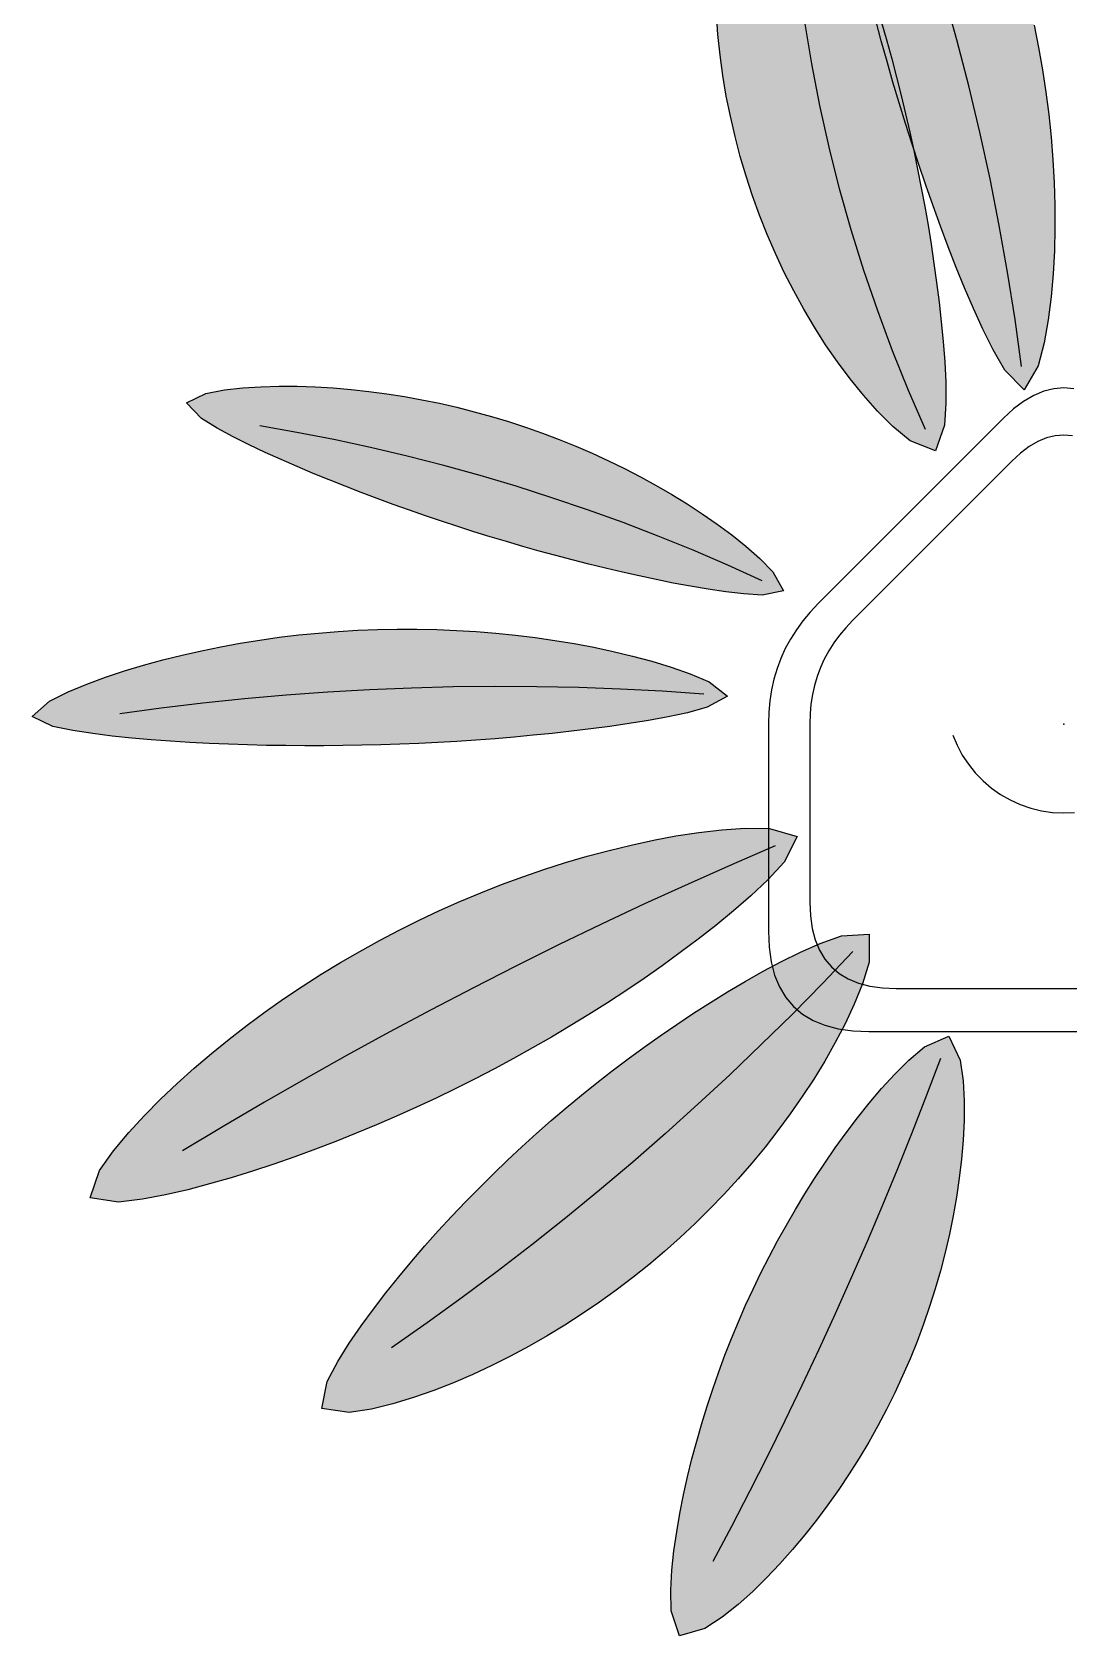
# Model space of a CAD drawing. Header units: millimetres. Extents: x 0 to 11390, y -187 to 7415.
# Drawn here: x 10177 to 10615, y 800 to 1479 of the extents above; entities that cross this region are included whole.
import ezdxf

# ---------------------------------------------------------------- set-up
doc = ezdxf.new("R2010")
doc.units = ezdxf.units.MM
for name, color, linetype, true_color in [('EH-PLANT-FILL', 9, 'Continuous', 0xa6e6bd), ('EH-PLANT-LEAVES', 103, 'Continuous', 0x4dcc7a), ('EH-PLANT-POT', 118, 'Continuous', 0x003b2b), ('EH-PLANT-STEMS', 37, 'Continuous', 0x8c5e36), ('PT Top Right', 96, 'Continuous', 0x007f00)]:
    doc.layers.add(name, color=color, linetype=linetype, true_color=true_color)
doc.layers.add('Furniture Stretch', color=7, linetype='Continuous')

# ---------------------------------------------------------------- blocks, each defined once
blk = doc.blocks.new('EH_PLANT_SPIKY')
at = {"layer": 'EH-PLANT-FILL'}
for points in [[(-16.733, 141.383), (-24.965, 149.713), (-29.957, 158.381), (-34.285, 167.087), (-38.253, 175.802), (-41.98, 184.516), (-45.524, 193.226), (-48.922, 201.93), (-52.192, 210.629), (-55.35, 219.325), (-58.405, 228.018), (-61.362, 236.712), (-64.227, 245.409), (-67.001, 254.111), (-69.688, 262.82), (-72.29, 271.54), (-74.807, 280.272), (-77.241, 289.021), (-79.593, 297.788), (-81.863, 306.576), (-84.052, 315.389), (-86.162, 324.229), (-88.191, 333.099), (-90.141, 342.003), (-92.011, 350.943), (-93.8, 359.922), (-95.508, 368.945), (-97.13, 378.016), (-98.663, 387.14), (-100.1, 396.322), (-101.43, 405.57), (-102.633, 414.896), (-103.681, 424.316), (-104.519, 433.855), (-105.039, 443.564), (-104.962, 453.566), (-101.899, 464.869), (-91.758, 458.927), (-84.733, 451.632), (-78.435, 443.991), (-72.587, 436.13), (-67.079, 428.098), (-61.86, 419.925), (-56.898, 411.626), (-52.177, 403.214), (-47.685, 394.697), (-43.415, 386.082), (-39.364, 377.376), (-35.529, 368.583), (-31.909, 359.708), (-28.504, 350.757), (-25.313, 341.732), (-22.337, 332.638), (-19.577, 323.479), (-17.033, 314.258), (-14.707, 304.981), (-12.599, 295.65), (-10.711, 286.27), (-9.044, 276.843), (-7.6, 267.375), (-6.381, 257.869), (-5.389, 248.327), (-4.628, 238.755), (-4.102, 229.155), (-3.817, 219.53), (-3.784, 209.883), (-4.016, 200.217), (-4.534, 190.533), (-5.373, 180.831), (-6.592, 171.109), (-8.311, 161.358), (-10.833, 151.548)], [(-54.234, 115.61), (-64.973, 119.94), (-72.29, 125.953), (-78.806, 132.404), (-84.825, 139.141), (-90.463, 146.098), (-95.779, 153.24), (-100.804, 160.546), (-105.555, 168), (-110.045, 175.588), (-114.279, 183.302), (-118.261, 191.133), (-121.993, 199.073), (-125.475, 207.114), (-128.708, 215.251), (-131.689, 223.476), (-134.419, 231.783), (-136.896, 240.166), (-139.118, 248.619), (-141.084, 257.134), (-142.792, 265.707), (-144.241, 274.331), (-145.429, 282.998), (-146.353, 291.705), (-147.013, 300.443), (-147.403, 309.207), (-147.522, 317.992), (-147.363, 326.79), (-146.92, 335.596), (-146.182, 344.404), (-145.134, 353.209), (-143.752, 362.005), (-141.998, 370.786), (-139.805, 379.55), (-137.039, 388.292), (-133.36, 397.019), (-125.869, 405.849), (-117.443, 397.995), (-112.652, 390.049), (-108.597, 382.131), (-104.938, 374.249), (-101.541, 366.401), (-98.339, 358.587), (-95.295, 350.801), (-92.385, 343.041), (-89.594, 335.303), (-86.911, 327.583), (-84.33, 319.877), (-81.847, 312.18), (-79.457, 304.489), (-77.157, 296.799), (-74.947, 289.106), (-72.825, 281.406), (-70.788, 273.694), (-68.836, 265.965), (-66.968, 258.216), (-65.182, 250.442), (-63.478, 242.638), (-61.855, 234.8), (-60.312, 226.924), (-58.85, 219.004), (-57.467, 211.036), (-56.166, 203.014), (-54.948, 194.932), (-53.819, 186.784), (-52.784, 178.561), (-51.856, 170.253), (-51.054, 161.846), (-50.409, 153.319), (-49.981, 144.64), (-49.886, 135.745), (-50.43, 126.482)], [(-118.649, 56.424), (-127.588, 54.662), (-135.441, 55.101), (-143.053, 55.978), (-150.528, 57.086), (-157.906, 58.346), (-165.209, 59.718), (-172.45, 61.18), (-179.639, 62.718), (-186.78, 64.324), (-193.88, 65.994), (-200.942, 67.724), (-207.968, 69.511), (-214.963, 71.356), (-221.929, 73.258), (-228.867, 75.216), (-235.781, 77.231), (-242.672, 79.303), (-249.542, 81.433), (-256.395, 83.621), (-263.231, 85.868), (-270.052, 88.175), (-276.862, 90.542), (-283.661, 92.972), (-290.452, 95.465), (-297.237, 98.023), (-304.016, 100.648), (-310.793, 103.345), (-317.568, 106.117), (-324.342, 108.972), (-331.115, 111.92), (-337.888, 114.977), (-344.658, 118.169), (-351.421, 121.541), (-358.164, 125.181), (-364.854, 129.318), (-371.173, 135.88), (-362.96, 139.899), (-355.139, 141.383), (-347.391, 142.261), (-339.683, 142.762), (-332.005, 142.974), (-324.352, 142.943), (-316.724, 142.695), (-309.121, 142.245), (-301.544, 141.605), (-293.995, 140.782), (-286.475, 139.779), (-278.989, 138.602), (-271.537, 137.253), (-264.122, 135.733), (-256.748, 134.045), (-249.417, 132.189), (-242.132, 130.167), (-234.896, 127.981), (-227.712, 125.63), (-220.581, 123.116), (-213.509, 120.439), (-206.497, 117.601), (-199.548, 114.601), (-192.666, 111.441), (-185.854, 108.119), (-179.115, 104.635), (-172.455, 100.987), (-165.876, 97.173), (-159.385, 93.188), (-152.99, 89.024), (-146.698, 84.667), (-140.525, 80.097), (-134.493, 75.273), (-128.644, 70.116), (-123.081, 64.421)], [(-142.276, 11.893), (-150.842, 7.167), (-159.176, 4.889), (-167.445, 3.111), (-175.67, 1.603), (-183.862, 0.277), (-192.028, -0.913), (-200.17, -1.992), (-208.292, -2.976), (-216.397, -3.874), (-224.487, -4.693), (-232.564, -5.437), (-240.631, -6.11), (-248.688, -6.713), (-256.738, -7.248), (-264.783, -7.716), (-272.824, -8.116), (-280.864, -8.45), (-288.903, -8.718), (-296.945, -8.919), (-304.991, -9.054), (-313.042, -9.123), (-321.1, -9.125), (-329.168, -9.061), (-337.246, -8.928), (-345.338, -8.727), (-353.445, -8.454), (-361.569, -8.108), (-369.712, -7.684), (-377.878, -7.176), (-386.069, -6.573), (-394.29, -5.861), (-402.546, -5.015), (-410.845, -3.989), (-419.203, -2.695), (-427.656, -0.907), (-436.483, 3.312), (-429.077, 9.746), (-421.282, 13.651), (-413.38, 16.963), (-405.408, 19.907), (-397.381, 22.574), (-389.307, 25.006), (-381.194, 27.23), (-373.047, 29.261), (-364.868, 31.108), (-356.661, 32.778), (-348.429, 34.274), (-340.175, 35.601), (-331.901, 36.759), (-323.61, 37.75), (-315.305, 38.574), (-306.987, 39.231), (-298.66, 39.723), (-290.326, 40.049), (-281.987, 40.21), (-273.645, 40.204), (-265.303, 40.032), (-256.964, 39.693), (-248.63, 39.188), (-240.303, 38.514), (-231.985, 37.671), (-223.68, 36.657), (-215.39, 35.468), (-207.117, 34.101), (-198.865, 32.548), (-190.636, 30.801), (-182.435, 28.843), (-174.265, 26.649), (-166.135, 24.174), (-158.053, 21.329), (-150.045, 17.885)], [(-112.863, -47.532), (-118.388, -58.344), (-125.285, -65.832), (-132.458, -72.608), (-139.781, -78.979), (-147.205, -85.068), (-154.707, -90.936), (-162.275, -96.617), (-169.9, -102.134), (-177.58, -107.501), (-185.312, -112.727), (-193.095, -117.82), (-200.929, -122.783), (-208.814, -127.621), (-216.751, -132.336), (-224.742, -136.93), (-232.788, -141.405), (-240.89, -145.762), (-249.049, -150.002), (-257.268, -154.126), (-265.547, -158.135), (-273.889, -162.029), (-282.296, -165.809), (-290.77, -169.475), (-299.312, -173.026), (-307.926, -176.462), (-316.614, -179.781), (-325.381, -182.981), (-334.231, -186.056), (-343.171, -188.999), (-352.21, -191.798), (-361.362, -194.436), (-370.647, -196.88), (-380.103, -199.076), (-389.797, -200.914), (-399.907, -202.112), (-411.905, -200.249), (-407.906, -188.759), (-401.98, -180.393), (-395.602, -172.732), (-388.946, -165.493), (-382.083, -158.566), (-375.05, -151.896), (-367.867, -145.453), (-360.548, -139.218), (-353.103, -133.179), (-345.539, -127.33), (-337.86, -121.666), (-330.072, -116.184), (-322.176, -110.882), (-314.176, -105.76), (-306.075, -100.818), (-297.875, -96.056), (-289.578, -91.474), (-281.186, -87.073), (-272.701, -82.855), (-264.125, -78.82), (-255.459, -74.969), (-246.706, -71.304), (-237.866, -67.826), (-228.942, -64.538), (-219.935, -61.443), (-210.844, -58.543), (-201.671, -55.845), (-192.414, -53.354), (-183.072, -51.081), (-173.641, -49.039), (-164.114, -47.252), (-154.479, -45.754), (-144.713, -44.606), (-134.767, -43.931), (-124.515, -44.035)], [(-82.411, -88.849), (-82.382, -100.601), (-85.178, -109.787), (-88.64, -118.399), (-92.514, -126.667), (-96.696, -134.68), (-101.135, -142.48), (-105.799, -150.091), (-110.67, -157.527), (-115.733, -164.797), (-120.978, -171.904), (-126.399, -178.85), (-131.991, -185.637), (-137.747, -192.264), (-143.666, -198.731), (-149.742, -205.036), (-155.974, -211.177), (-162.357, -217.153), (-168.89, -222.961), (-175.57, -228.6), (-182.395, -234.067), (-189.361, -239.36), (-196.468, -244.475), (-203.712, -249.412), (-211.092, -254.165), (-218.606, -258.732), (-226.254, -263.108), (-234.036, -267.288), (-241.953, -271.263), (-250.007, -275.024), (-258.206, -278.556), (-266.559, -281.838), (-275.085, -284.836), (-283.821, -287.492), (-292.839, -289.692), (-302.33, -291.149), (-313.958, -289.447), (-311.616, -277.966), (-307.196, -269.563), (-302.361, -261.82), (-297.302, -254.452), (-292.094, -247.345), (-286.772, -240.441), (-281.355, -233.706), (-275.856, -227.121), (-270.28, -220.67), (-264.631, -214.343), (-258.91, -208.135), (-253.118, -202.038), (-247.255, -196.05), (-241.32, -190.167), (-235.31, -184.386), (-229.226, -178.705), (-223.064, -173.121), (-216.824, -167.632), (-210.502, -162.238), (-204.097, -156.935), (-197.607, -151.722), (-191.028, -146.598), (-184.359, -141.561), (-177.597, -136.611), (-170.737, -131.747), (-163.777, -126.97), (-156.71, -122.28), (-149.53, -117.68), (-142.228, -113.175), (-134.791, -108.774), (-127.199, -104.49), (-119.422, -100.347), (-111.408, -96.391), (-103.055, -92.708), (-94.108, -89.53)], [(-48.685, -131.972), (-43.879, -142.031), (-42.621, -150.808), (-42.17, -159.308), (-42.204, -167.648), (-42.596, -175.872), (-43.281, -184), (-44.223, -192.045), (-45.399, -200.011), (-46.793, -207.904), (-48.396, -215.723), (-50.201, -223.471), (-52.203, -231.145), (-54.397, -238.747), (-56.782, -246.274), (-59.356, -253.726), (-62.116, -261.101), (-65.062, -268.396), (-68.191, -275.611), (-71.505, -282.744), (-75.001, -289.793), (-78.679, -296.755), (-82.539, -303.629), (-86.581, -310.412), (-90.804, -317.103), (-95.211, -323.697), (-99.803, -330.193), (-104.582, -336.586), (-109.555, -342.872), (-114.728, -349.043), (-120.115, -355.091), (-125.735, -361.003), (-131.621, -366.76), (-137.833, -372.326), (-144.486, -377.636), (-151.882, -382.526), (-162.593, -385.617), (-166.069, -375.046), (-166.281, -366.248), (-165.8, -357.845), (-164.929, -349.67), (-163.784, -341.659), (-162.424, -333.778), (-160.882, -326.008), (-159.177, -318.335), (-157.324, -310.751), (-155.329, -303.249), (-153.197, -295.824), (-150.933, -288.474), (-148.537, -281.195), (-146.011, -273.984), (-143.355, -266.84), (-140.57, -259.76), (-137.655, -252.742), (-134.609, -245.784), (-131.432, -238.886), (-128.124, -232.045), (-124.682, -225.259), (-121.106, -218.528), (-117.395, -211.85), (-113.546, -205.223), (-109.557, -198.647), (-105.424, -192.122), (-101.142, -185.647), (-96.705, -179.223), (-92.102, -172.852), (-87.318, -166.537), (-82.332, -160.285), (-77.105, -154.107), (-71.574, -148.025), (-65.612, -142.083), (-58.895, -136.396)]]:
    blk.add_hatch(color=256, dxfattribs=at).paths.add_polyline_path(points, flags=0)
at = {"layer": 'EH-PLANT-LEAVES', "color": 103, "true_color": 0x4dcc7a}
for points in [[(-12.599, 295.65), (-10.711, 286.27), (-9.044, 276.843), (-7.6, 267.375), (-6.381, 257.869), (-5.389, 248.327), (-4.628, 238.755), (-4.102, 229.155), (-3.817, 219.53), (-3.784, 209.883), (-4.016, 200.217), (-4.534, 190.533), (-5.373, 180.831), (-6.592, 171.109), (-8.311, 161.358), (-10.833, 151.548), (-16.733, 141.383), (-24.965, 149.713), (-29.957, 158.381), (-34.285, 167.087), (-38.253, 175.802), (-41.98, 184.516), (-45.524, 193.226), (-48.922, 201.93), (-52.192, 210.629), (-55.35, 219.325), (-58.405, 228.018), (-61.362, 236.712), (-64.227, 245.409), (-67.001, 254.111), (-69.688, 262.82), (-72.29, 271.54), (-74.807, 280.272), (-77.241, 289.021), (-79.593, 297.788)], [(-77.157, 296.799), (-74.947, 289.106), (-72.825, 281.406), (-70.788, 273.694), (-68.836, 265.965), (-66.968, 258.216), (-65.182, 250.442), (-63.478, 242.638), (-61.855, 234.8), (-60.312, 226.924), (-58.85, 219.004), (-57.467, 211.036), (-56.166, 203.014), (-54.948, 194.932), (-53.819, 186.784), (-52.784, 178.561), (-51.856, 170.253), (-51.054, 161.846), (-50.409, 153.319), (-49.981, 144.64), (-49.886, 135.745), (-50.43, 126.482), (-54.234, 115.61), (-64.973, 119.94), (-72.29, 125.953), (-78.806, 132.404), (-84.825, 139.141), (-90.463, 146.098), (-95.779, 153.24), (-100.804, 160.546), (-105.555, 168), (-110.045, 175.588), (-114.279, 183.302), (-118.261, 191.133), (-121.993, 199.073), (-125.475, 207.114), (-128.708, 215.251), (-131.689, 223.476), (-134.419, 231.783), (-136.896, 240.166), (-139.118, 248.619), (-141.084, 257.134), (-142.792, 265.707), (-144.241, 274.331), (-145.429, 282.998), (-146.353, 291.705), (-147.013, 300.443)]]:
    blk.add_lwpolyline(points, dxfattribs=at)
for points in [[(-118.649, 56.424), (-127.588, 54.662), (-135.441, 55.101), (-143.053, 55.978), (-150.528, 57.086), (-157.906, 58.346), (-165.209, 59.718), (-172.45, 61.18), (-179.639, 62.718), (-186.78, 64.324), (-193.88, 65.994), (-200.942, 67.724), (-207.968, 69.511), (-214.963, 71.356), (-221.929, 73.258), (-228.867, 75.216), (-235.781, 77.231), (-242.672, 79.303), (-249.542, 81.433), (-256.395, 83.621), (-263.231, 85.868), (-270.052, 88.175), (-276.862, 90.542), (-283.661, 92.972), (-290.452, 95.465), (-297.237, 98.023), (-304.016, 100.648), (-310.793, 103.345), (-317.568, 106.117), (-324.342, 108.972), (-331.115, 111.92), (-337.888, 114.977), (-344.658, 118.169), (-351.421, 121.541), (-358.164, 125.181), (-364.854, 129.318), (-371.173, 135.88), (-362.96, 139.899), (-355.139, 141.383), (-347.391, 142.261), (-339.683, 142.762), (-332.005, 142.974), (-324.352, 142.943), (-316.724, 142.695), (-309.121, 142.245), (-301.544, 141.605), (-293.995, 140.782), (-286.475, 139.779), (-278.989, 138.602), (-271.537, 137.253), (-264.122, 135.733), (-256.748, 134.045), (-249.417, 132.189), (-242.132, 130.167), (-234.896, 127.981), (-227.712, 125.63), (-220.581, 123.116), (-213.509, 120.439), (-206.497, 117.601), (-199.548, 114.601), (-192.666, 111.441), (-185.854, 108.119), (-179.115, 104.635), (-172.455, 100.987), (-165.876, 97.173), (-159.385, 93.188), (-152.99, 89.024), (-146.698, 84.667), (-140.525, 80.097), (-134.493, 75.273), (-128.644, 70.116), (-123.081, 64.421)], [(-142.276, 11.893), (-150.842, 7.167), (-159.176, 4.889), (-167.445, 3.111), (-175.67, 1.603), (-183.862, 0.277), (-192.028, -0.913), (-200.17, -1.992), (-208.292, -2.976), (-216.397, -3.874), (-224.487, -4.693), (-232.564, -5.437), (-240.631, -6.11), (-248.688, -6.713), (-256.738, -7.248), (-264.783, -7.716), (-272.824, -8.116), (-280.864, -8.45), (-288.903, -8.718), (-296.945, -8.919), (-304.991, -9.054), (-313.042, -9.123), (-321.1, -9.125), (-329.168, -9.061), (-337.246, -8.928), (-345.338, -8.727), (-353.445, -8.454), (-361.569, -8.108), (-369.712, -7.684), (-377.878, -7.176), (-386.069, -6.573), (-394.29, -5.861), (-402.546, -5.015), (-410.845, -3.989), (-419.203, -2.695), (-427.656, -0.907), (-436.483, 3.312), (-429.077, 9.746), (-421.282, 13.651), (-413.38, 16.963), (-405.408, 19.907), (-397.381, 22.574), (-389.307, 25.006), (-381.194, 27.23), (-373.047, 29.261), (-364.868, 31.108), (-356.661, 32.778), (-348.429, 34.274), (-340.175, 35.601), (-331.901, 36.759), (-323.61, 37.75), (-315.305, 38.574), (-306.987, 39.231), (-298.66, 39.723), (-290.326, 40.049), (-281.987, 40.21), (-273.645, 40.204), (-265.303, 40.032), (-256.964, 39.693), (-248.63, 39.188), (-240.303, 38.514), (-231.985, 37.671), (-223.68, 36.657), (-215.39, 35.468), (-207.117, 34.101), (-198.865, 32.548), (-190.636, 30.801), (-182.435, 28.843), (-174.265, 26.649), (-166.135, 24.174), (-158.053, 21.329), (-150.045, 17.885)], [(-112.863, -47.532), (-118.388, -58.344), (-125.285, -65.832), (-132.458, -72.608), (-139.781, -78.979), (-147.205, -85.068), (-154.707, -90.936), (-162.275, -96.617), (-169.9, -102.134), (-177.58, -107.501), (-185.312, -112.727), (-193.095, -117.82), (-200.929, -122.783), (-208.814, -127.621), (-216.751, -132.336), (-224.742, -136.93), (-232.788, -141.405), (-240.89, -145.762), (-249.049, -150.002), (-257.268, -154.126), (-265.547, -158.135), (-273.889, -162.029), (-282.296, -165.809), (-290.77, -169.475), (-299.312, -173.026), (-307.926, -176.462), (-316.614, -179.781), (-325.381, -182.981), (-334.231, -186.056), (-343.171, -188.999), (-352.21, -191.798), (-361.362, -194.436), (-370.647, -196.88), (-380.103, -199.076), (-389.797, -200.914), (-399.907, -202.112), (-411.905, -200.249), (-407.906, -188.759), (-401.98, -180.393), (-395.602, -172.732), (-388.946, -165.493), (-382.083, -158.566), (-375.05, -151.896), (-367.867, -145.453), (-360.548, -139.218), (-353.103, -133.179), (-345.539, -127.33), (-337.86, -121.666), (-330.072, -116.184), (-322.176, -110.882), (-314.176, -105.76), (-306.075, -100.818), (-297.875, -96.056), (-289.578, -91.474), (-281.186, -87.073), (-272.701, -82.855), (-264.125, -78.82), (-255.459, -74.969), (-246.706, -71.304), (-237.866, -67.826), (-228.942, -64.538), (-219.935, -61.443), (-210.844, -58.543), (-201.671, -55.845), (-192.414, -53.354), (-183.072, -51.081), (-173.641, -49.039), (-164.114, -47.252), (-154.479, -45.754), (-144.713, -44.606), (-134.767, -43.931), (-124.515, -44.035)], [(-82.411, -88.849), (-82.382, -100.601), (-85.178, -109.787), (-88.64, -118.399), (-92.514, -126.667), (-96.696, -134.68), (-101.135, -142.48), (-105.799, -150.091), (-110.67, -157.527), (-115.733, -164.797), (-120.978, -171.904), (-126.399, -178.85), (-131.991, -185.637), (-137.747, -192.264), (-143.666, -198.731), (-149.742, -205.036), (-155.974, -211.177), (-162.357, -217.153), (-168.89, -222.961), (-175.57, -228.6), (-182.395, -234.067), (-189.361, -239.36), (-196.468, -244.475), (-203.712, -249.412), (-211.092, -254.165), (-218.606, -258.732), (-226.254, -263.108), (-234.036, -267.288), (-241.953, -271.263), (-250.007, -275.024), (-258.206, -278.556), (-266.559, -281.838), (-275.085, -284.836), (-283.821, -287.492), (-292.839, -289.692), (-302.33, -291.149), (-313.958, -289.447), (-311.616, -277.966), (-307.196, -269.563), (-302.361, -261.82), (-297.302, -254.452), (-292.094, -247.345), (-286.772, -240.441), (-281.355, -233.706), (-275.856, -227.121), (-270.28, -220.67), (-264.631, -214.343), (-258.91, -208.135), (-253.118, -202.038), (-247.255, -196.05), (-241.32, -190.167), (-235.31, -184.386), (-229.226, -178.705), (-223.064, -173.121), (-216.824, -167.632), (-210.502, -162.238), (-204.097, -156.935), (-197.607, -151.722), (-191.028, -146.598), (-184.359, -141.561), (-177.597, -136.611), (-170.737, -131.747), (-163.777, -126.97), (-156.71, -122.28), (-149.53, -117.68), (-142.228, -113.175), (-134.791, -108.774), (-127.199, -104.49), (-119.422, -100.347), (-111.408, -96.391), (-103.055, -92.708), (-94.108, -89.53)], [(-48.685, -131.972), (-43.879, -142.031), (-42.621, -150.808), (-42.17, -159.308), (-42.204, -167.648), (-42.596, -175.872), (-43.281, -184), (-44.223, -192.045), (-45.399, -200.011), (-46.793, -207.904), (-48.396, -215.723), (-50.201, -223.471), (-52.203, -231.145), (-54.397, -238.747), (-56.782, -246.274), (-59.356, -253.726), (-62.116, -261.101), (-65.062, -268.396), (-68.191, -275.611), (-71.505, -282.744), (-75.001, -289.793), (-78.679, -296.755), (-82.539, -303.629), (-86.581, -310.412), (-90.804, -317.103), (-95.211, -323.697), (-99.803, -330.193), (-104.582, -336.586), (-109.555, -342.872), (-114.728, -349.043), (-120.115, -355.091), (-125.735, -361.003), (-131.621, -366.76), (-137.833, -372.326), (-144.486, -377.636), (-151.882, -382.526), (-162.593, -385.617), (-166.069, -375.046), (-166.281, -366.248), (-165.8, -357.845), (-164.929, -349.67), (-163.784, -341.659), (-162.424, -333.778), (-160.882, -326.008), (-159.177, -318.335), (-157.324, -310.751), (-155.329, -303.249), (-153.197, -295.824), (-150.933, -288.474), (-148.537, -281.195), (-146.011, -273.984), (-143.355, -266.84), (-140.57, -259.76), (-137.655, -252.742), (-134.609, -245.784), (-131.432, -238.886), (-128.124, -232.045), (-124.682, -225.259), (-121.106, -218.528), (-117.395, -211.85), (-113.546, -205.223), (-109.557, -198.647), (-105.424, -192.122), (-101.142, -185.647), (-96.705, -179.223), (-92.102, -172.852), (-87.318, -166.537), (-82.332, -160.285), (-77.105, -154.107), (-71.574, -148.025), (-65.612, -142.083), (-58.895, -136.396)]]:
    blk.add_lwpolyline(points, close=True, dxfattribs=at)
at = {"layer": 'EH-PLANT-POT', "color": 118, "true_color": 0x003b2b}
for points in [[(4.257, 141.873), (0, 142.228), (-4.257, 141.873), (-8.515, 140.809), (-12.772, 139.035), (-17.029, 136.551), (-21.287, 133.358), (-25.544, 129.456), (-103.964, 51.036), (-107.324, 47.47), (-110.391, 43.782), (-113.167, 39.974), (-115.65, 36.044), (-117.842, 31.993), (-119.741, 27.822), (-121.348, 23.529), (-122.663, 19.115), (-123.685, 14.58), (-124.416, 9.925), (-124.854, 5.148), (-125, 0.25), (-125, -87.5), (-124.705, -94.288), (-123.819, -100.486), (-122.344, -106.094), (-120.278, -111.111), (-117.622, -115.538), (-114.375, -119.375), (-110.538, -122.622), (-106.111, -125.278), (-101.094, -127.344), (-95.486, -128.819), (-89.288, -129.705), (-82.5, -130), (82.5, -130)], [(3.661, 122.011), (0, 122.316), (-3.661, 122.011), (-7.323, 121.096), (-10.984, 119.57), (-14.645, 117.434), (-18.307, 114.688), (-21.968, 111.332), (-89.409, 43.891), (-92.298, 40.824), (-94.937, 37.653), (-97.324, 34.377), (-99.459, 30.998), (-101.344, 27.514), (-102.977, 23.927), (-104.359, 20.235), (-105.49, 16.439), (-106.369, 12.539), (-106.997, 8.535), (-107.374, 4.427), (-107.5, 0.215), (-107.5, -75.25), (-107.246, -81.088), (-106.485, -86.418), (-105.216, -91.241), (-103.439, -95.556), (-101.155, -99.363), (-98.362, -102.663), (-95.063, -105.455), (-91.256, -107.739), (-86.941, -109.516), (-82.118, -110.785), (-76.788, -111.546), (-70.95, -111.8), (70.95, -111.8)], [(-46.996, -4.57), (-45.189, -8.899), (-42.985, -13.039), (-40.403, -16.955), (-37.465, -20.612), (-34.197, -23.977), (-30.629, -27.021), (-26.79, -29.717), (-22.716, -32.042), (-18.443, -33.974), (-14.006, -35.498), (-9.447, -36.599), (-4.804, -37.269), (-0.119, -37.5), (4.566, -37.291)]]:
    blk.add_lwpolyline(points, dxfattribs=at)
at = {"layer": 'EH-PLANT-STEMS', "color": 37, "true_color": 0x8c5e36}
for points in [[(-17.909, 151.314), (-20.662, 171.257), (-23.803, 191.143), (-27.328, 210.964), (-31.238, 230.713), (-35.53, 250.383), (-40.203, 269.965), (-45.255, 289.454), (-50.685, 308.84), (-56.489, 328.117), (-62.667, 347.278), (-69.215, 366.316), (-76.132, 385.223), (-83.414, 403.992), (-91.059, 422.616)], [(-58.481, 124.663), (-65.696, 141.205), (-72.456, 157.937), (-78.756, 174.849), (-84.592, 191.926), (-89.959, 209.156), (-94.853, 226.526), (-99.271, 244.024), (-103.208, 261.636), (-106.663, 279.349), (-109.633, 297.15), (-112.114, 315.025), (-114.107, 332.962), (-115.608, 350.946), (-116.617, 368.964)], [(-127.68, 60.719), (-142.198, 67.281), (-156.84, 73.563), (-171.6, 79.56), (-186.474, 85.27), (-201.455, 90.692), (-216.538, 95.824), (-231.718, 100.663), (-246.988, 105.208), (-262.344, 109.456), (-277.778, 113.407), (-293.286, 117.06), (-308.862, 120.411), (-324.499, 123.462), (-340.193, 126.209)], [(-152.241, 12.726), (-169.896, 13.924), (-187.567, 14.846), (-205.25, 15.491), (-222.942, 15.86), (-240.637, 15.951), (-258.331, 15.766), (-276.02, 15.304), (-293.7, 14.565), (-311.366, 13.55), (-329.015, 12.258), (-346.64, 10.691), (-364.239, 8.847), (-381.807, 6.729), (-399.34, 4.337)], [(-122.079, -51.413), (-140.581, -59.429), (-159, -67.634), (-177.335, -76.027), (-195.583, -84.606), (-213.742, -93.372), (-231.81, -102.323), (-249.786, -111.458), (-267.668, -120.776), (-285.453, -130.277), (-303.141, -139.959), (-320.728, -149.821), (-338.214, -159.863), (-355.596, -170.083), (-372.873, -180.48)], [(-89.211, -96.181), (-101.938, -109.491), (-114.865, -122.607), (-127.989, -135.526), (-141.308, -148.244), (-154.818, -160.759), (-168.517, -173.067), (-182.4, -185.167), (-196.465, -197.054), (-210.709, -208.727), (-225.128, -220.183), (-239.719, -231.419), (-254.479, -242.432), (-269.404, -253.221), (-284.491, -263.782)], [(-52.146, -141.354), (-58.074, -156.962), (-64.15, -172.512), (-70.374, -188.003), (-76.746, -203.435), (-83.265, -218.805), (-89.931, -234.112), (-96.742, -249.354), (-103.699, -264.531), (-110.8, -279.641), (-118.045, -294.683), (-125.433, -309.654), (-132.963, -324.555), (-140.636, -339.382), (-148.45, -354.136)]]:
    blk.add_lwpolyline(points, dxfattribs=at)

msp = doc.modelspace()

# ---------------------------------------------------------------- linework, layer by layer
at = {"layer": 'PT Top Right'}
msp.add_point((10613, 1186), dxfattribs=at)

# ---------------------------------------------------------------- block references
at = {"layer": 'Furniture Stretch'}
msp.add_blockref('EH_PLANT_SPIKY', (10613, 1186), dxfattribs=at)

doc.saveas('drawing.dxf')
